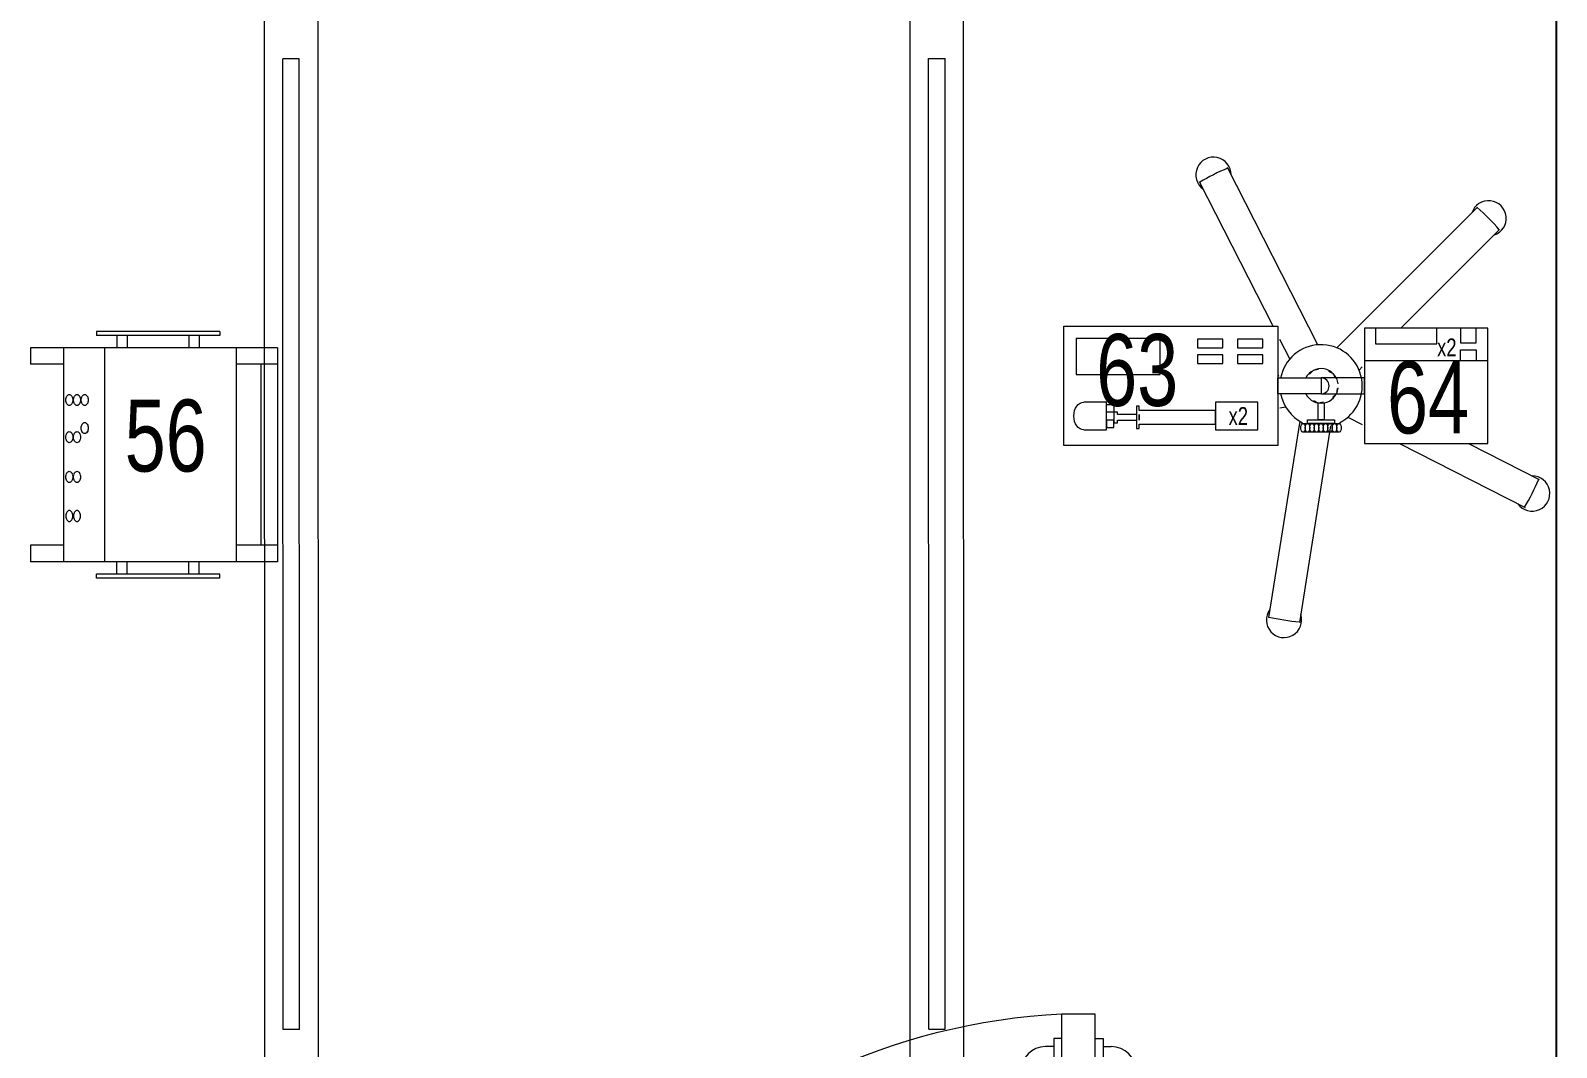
# Model space of a CAD drawing. Header units: metres. Extents: x -18745 to 220762, y -1579758 to -1356048.
# Drawn here: x 142509 to 144364, y -1460085 to -1458848 of the extents above; entities that cross this region are included whole.
import ezdxf

# ---------------------------------------------------------------- set-up
doc = ezdxf.new("R2010")
doc.units = ezdxf.units.M
doc.layers.get('0').update_dxf_attribs({"lineweight": 0})
doc.layers.add('A-100 - Copy$0$axes', color=8, linetype='Continuous')
for name, color, linetype, lineweight in [('A-100 - Copy$0$Medical Equipment and Furniture', 8, 'Continuous', 0), ('A-100 - Copy$0$Medical Equipment and Furniture1', 8, 'Continuous', 5), ('A-100 - Copy$0$Medical Equipment and Furniture2', 8, 'Continuous', 13), ('A-100 - Copy$0$Wooden Joinery', 8, 'Continuous', 0)]:
    doc.layers.add(name, color=color, linetype=linetype, lineweight=lineweight)
doc.styles.add('A-100 - Copy$0$X3G_ENTITY_257CFD', font='swisscl.ttf', dxfattribs={"height": 200})

# ---------------------------------------------------------------- blocks, each defined once
blk = doc.blocks.new('A-100 - Copy$0$HF16786E-P')
at = {"layer": 'A-100 - Copy$0$Medical Equipment and Furniture1'}
for p, q in [((0, 0.425), (-2.14, 0.425)), ((-0.48, 0.4025), (-1.66, 0.4025)), ((-1.66, 0.3825), (-1.66, 0.4025)), ((-0.48, 0.3825), (-0.48, 0.4025)), ((-0.48, 0.3825), (-1.66, 0.3825)), ((-0.28, 0.36), (-1.86, 0.36)), ((-1.86, -0.36), (-0.28, -0.36)), ((-0.48, -0.3825), (-1.66, -0.3825)), ((-1.66, -0.3825), (-1.66, -0.4025)), ((-0.48, -0.3825), (-0.48, -0.4025)), ((-0.48, -0.4025), (-1.66, -0.4025)), ((-2.14, -0.425), (0, -0.425))]:
    blk.add_line(p, q, dxfattribs=at)
for points in [[(-0.48, 0.3825), (-0.48, 0.3825), (-0.48, 0.3825), (-0.48, 0.3825), (-0.48, 0.3825), (-0.48, 0.3825), (-0.48, 0.3825), (-0.48, 0.3825), (-0.48, 0.3825), (-0.48, 0.3825), (-0.48, 0.3825), (-0.48, 0.3825), (-0.48, 0.3825), (-0.48, 0.3825), (-0.48, 0.3825), (-0.48, 0.3825), (-0.48, 0.3825), (-0.48, 0.3825), (-0.48, 0.3825), (-0.48, 0.3825), (-0.48, 0.3825), (-0.48, 0.3825), (-0.48, 0.3825), (-0.48, 0.3825), (-0.48, 0.3825), (-0.48, 0.3825), (-0.48, 0.3825), (-0.48, 0.3825), (-0.48, 0.3825), (-0.48, 0.3825), (-0.48, 0.3825), (-0.48, 0.3825), (-0.48, 0.3825), (-0.48, 0.3825), (-0.48, 0.3825), (-0.48, 0.3825), (-0.48, 0.3825), (-0.48, 0.3825), (-0.48, 0.3825), (-0.48, 0.3825), (-0.48, 0.3825), (-0.48, 0.3825), (-0.48, 0.3825), (-0.48, 0.3825), (-0.48, 0.3825), (-0.48, 0.3825), (-0.48, 0.3825), (-0.48, 0.3825), (-0.48, 0.3825), (-0.48, 0.3825), (-0.48, 0.3825), (-0.48, 0.3825), (-0.48, 0.3825), (-0.48, 0.3825), (-0.48, 0.3825), (-0.48, 0.3825), (-0.48, 0.3825), (-0.48, 0.3825), (-0.48, 0.3825), (-0.48, 0.3825), (-0.48, 0.3825), (-0.48, 0.3825), (-0.48, 0.3825), (-0.48, 0.3825), (-0.48, 0.3825), (-0.48, 0.3825), (-0.48, 0.3825), (-0.48, 0.3825), (-0.48, 0.3825), (-0.48, 0.3825), (-0.48, 0.3825), (-0.48, 0.3825), (-0.48, 0.3825), (-0.48, 0.3825), (-0.48, 0.3825), (-0.48, 0.3825), (-0.48, 0.3825), (-0.48, 0.3825), (-0.48, 0.3825), (-0.48, 0.3825), (-0.48, 0.3825), (-0.48, 0.3825), (-0.48, 0.3825), (-0.48, 0.3825), (-0.48, 0.3825), (-0.48, 0.3825), (-0.48, 0.3825), (-0.48, 0.3825), (-0.48, 0.3825), (-0.48, 0.3825), (-0.48, 0.3825), (-0.48, 0.3825), (-0.48, 0.3825), (-0.48, 0.3825), (-0.48, 0.3825), (-0.48, 0.3825), (-0.48, 0.3825), (-0.48, 0.3825), (-0.48, 0.3825), (-0.48, 0.3825), (-0.48, 0.3825), (-0.48, 0.3825), (-0.48, 0.3825), (-0.48, 0.3825), (-0.48, 0.3825), (-0.48, 0.3825), (-0.48, 0.3825), (-0.48, 0.3825), (-0.48, 0.3825), (-0.48, 0.3825), (-0.48, 0.3825), (-0.48, 0.3825), (-0.48, 0.3825), (-0.48, 0.3825), (-0.48, 0.3825), (-0.48, 0.3825), (-0.48, 0.3825), (-0.48, 0.3825), (-0.48, 0.3825), (-0.48, 0.3825), (-0.48, 0.3825), (-0.48, 0.3825), (-0.48, 0.3825), (-0.48, 0.3825), (-0.48, 0.3825), (-0.48, 0.3825), (-0.48, 0.3825), (-0.48, 0.3825), (-0.48, 0.3825), (-0.48, 0.3825), (-0.48, 0.3825), (-0.48, 0.3825), (-0.48, 0.3825), (-0.48, 0.3825), (-0.48, 0.3825), (-0.48, 0.3825), (-0.48, 0.3825), (-0.48, 0.3825), (-0.48, 0.3825), (-0.48, 0.3825), (-0.48, 0.3825), (-0.48, 0.3825), (-0.48, 0.3825), (-0.48, 0.3825), (-0.48, 0.3825), (-0.48, 0.3825), (-0.48, 0.3825), (-0.48, 0.3825), (-0.48, 0.3825), (-0.48, 0.3825), (-0.48, 0.3825), (-0.48, 0.3825), (-0.48, 0.3825), (-0.48, 0.3825), (-0.48, 0.3825), (-0.48, 0.3825), (-0.48, 0.3825), (-0.48, 0.3825), (-0.48, 0.3825), (-0.48, 0.3825), (-0.48, 0.3825), (-0.48, 0.3825), (-0.48, 0.3825), (-0.48, 0.3825), (-0.48, 0.3825), (-0.48, 0.3825), (-0.48, 0.3825), (-0.48, 0.3825), (-0.48, 0.3825), (-0.48, 0.3825), (-0.48, 0.3825), (-0.48, 0.3825), (-0.48, 0.3825), (-0.48, 0.3825), (-0.48, 0.3825), (-0.48, 0.3825), (-0.48, 0.3825), (-0.48, 0.3825), (-0.48, 0.3825), (-0.48, 0.3825), (-0.48, 0.3825), (-0.48, 0.3825), (-0.48, 0.3825), (-0.48, 0.3825), (-0.48, 0.3825), (-0.48, 0.3825), (-0.48, 0.3825), (-0.48, 0.3825), (-0.48, 0.3825), (-0.48, 0.3825), (-0.48, 0.3825), (-0.48, 0.3825), (-0.48, 0.3825), (-0.48, 0.3825), (-0.48, 0.3825), (-0.48, 0.3825), (-0.48, 0.3825), (-0.48, 0.3825), (-0.48, 0.3825), (-0.48, 0.3825), (-0.48, 0.3825), (-0.48, 0.3825), (-0.48, 0.3825), (-0.48, 0.3825), (-0.48, 0.3825), (-0.48, 0.3825), (-0.48, 0.3825), (-0.48, 0.3825), (-0.48, 0.3825), (-0.48, 0.3825), (-0.48, 0.3825), (-0.48, 0.3825), (-0.48, 0.3825), (-0.48, 0.3825), (-0.48, 0.3825), (-0.48, 0.3825), (-0.48, 0.3825), (-0.48, 0.3825), (-0.48, 0.3825)], [(-0.48, 0.3825), (-0.48, 0.3825), (-0.48, 0.3825), (-0.48, 0.3825), (-0.48, 0.3825), (-0.48, 0.3825), (-0.48, 0.3825), (-0.48, 0.3825), (-0.48, 0.3825), (-0.48, 0.3825), (-0.48, 0.3825), (-0.48, 0.3825), (-0.48, 0.3825), (-0.48, 0.3825), (-0.48, 0.3825), (-0.48, 0.3825), (-0.48, 0.3825), (-0.48, 0.3825), (-0.48, 0.3825), (-0.48, 0.3825), (-0.48, 0.3825), (-0.48, 0.3825), (-0.48, 0.3825), (-0.48, 0.3825), (-0.48, 0.3825), (-0.48, 0.3825), (-0.48, 0.3825), (-0.48, 0.3825), (-0.48, 0.3825), (-0.48, 0.3825), (-0.48, 0.3825), (-0.48, 0.3825), (-0.48, 0.3825), (-0.48, 0.3825), (-0.48, 0.3825), (-0.48, 0.3825), (-0.48, 0.3825), (-0.48, 0.3825), (-0.48, 0.3825), (-0.48, 0.3825), (-0.48, 0.3825), (-0.48, 0.3825), (-0.48, 0.3825), (-0.48, 0.3825), (-0.48, 0.3825), (-0.48, 0.3825), (-0.48, 0.3825), (-0.48, 0.3825), (-0.48, 0.3825), (-0.48, 0.3825), (-0.48, 0.3825), (-0.48, 0.3825), (-0.48, 0.3825), (-0.48, 0.3825), (-0.48, 0.3825), (-0.48, 0.3825), (-0.48, 0.3825), (-0.48, 0.3825), (-0.48, 0.3825), (-0.48, 0.3825), (-0.48, 0.3825), (-0.48, 0.3825), (-0.48, 0.3825), (-0.48, 0.3825), (-0.48, 0.3825), (-0.48, 0.3825), (-0.48, 0.3825), (-0.48, 0.3825), (-0.48, 0.3825), (-0.48, 0.3825), (-0.48, 0.3825), (-0.48, 0.3825), (-0.48, 0.3825), (-0.48, 0.3825), (-0.48, 0.3825), (-0.48, 0.3825), (-0.48, 0.3825), (-0.48, 0.3825), (-0.48, 0.3825), (-0.48, 0.3825), (-0.48, 0.3825), (-0.48, 0.3825), (-0.48, 0.3825), (-0.48, 0.3825), (-0.48, 0.3825), (-0.48, 0.3825), (-0.48, 0.3825), (-0.48, 0.3825), (-0.48, 0.3825), (-0.48, 0.3825), (-0.48, 0.3825), (-0.48, 0.3825), (-0.48, 0.3825), (-0.48, 0.3825), (-0.48, 0.3825), (-0.48, 0.3825), (-0.48, 0.3825), (-0.48, 0.3825), (-0.48, 0.3825), (-0.48, 0.3825), (-0.48, 0.3825), (-0.48, 0.3825), (-0.48, 0.3825), (-0.48, 0.3825), (-0.48, 0.3825), (-0.48, 0.3825), (-0.48, 0.3825), (-0.48, 0.3825), (-0.48, 0.3825), (-0.48, 0.3825), (-0.48, 0.3825), (-0.48, 0.3825), (-0.48, 0.3825), (-0.48, 0.3825), (-0.48, 0.3825), (-0.48, 0.3825), (-0.48, 0.3825), (-0.48, 0.3825), (-0.48, 0.3825), (-0.48, 0.3825), (-0.48, 0.3825), (-0.48, 0.3825), (-0.48, 0.3825), (-0.48, 0.3825), (-0.48, 0.3825), (-0.48, 0.3825), (-0.48, 0.3825), (-0.48, 0.3825), (-0.48, 0.3825), (-0.48, 0.3825), (-0.48, 0.3825), (-0.48, 0.3825), (-0.48, 0.3825), (-0.48, 0.3825), (-0.48, 0.3825), (-0.48, 0.3825), (-0.48, 0.3825), (-0.48, 0.3825), (-0.48, 0.3825), (-0.48, 0.3825), (-0.48, 0.3825), (-0.48, 0.3825), (-0.48, 0.3825), (-0.48, 0.3825), (-0.48, 0.3825), (-0.48, 0.3825), (-0.48, 0.3825), (-0.48, 0.3825), (-0.48, 0.3825), (-0.48, 0.3825), (-0.48, 0.3825), (-0.48, 0.3825), (-0.48, 0.3825), (-0.48, 0.3825), (-0.48, 0.3825), (-0.48, 0.3825), (-0.48, 0.3825), (-0.48, 0.3825), (-0.48, 0.3825), (-0.48, 0.3825), (-0.48, 0.3825), (-0.48, 0.3825), (-0.48, 0.3825), (-0.48, 0.3825), (-0.48, 0.3825), (-0.48, 0.3825), (-0.48, 0.3825), (-0.48, 0.3825), (-0.48, 0.3825), (-0.48, 0.3825), (-0.48, 0.3825), (-0.48, 0.3825), (-0.48, 0.3825), (-0.48, 0.3825), (-0.48, 0.3825), (-0.48, 0.3825), (-0.48, 0.3825), (-0.48, 0.3825), (-0.48, 0.3825), (-0.48, 0.3825), (-0.48, 0.3825), (-0.48, 0.3825), (-0.48, 0.3825), (-0.48, 0.3825), (-0.48, 0.3825), (-0.48, 0.3825), (-0.48, 0.3825), (-0.48, 0.3825), (-0.48, 0.3825), (-0.48, 0.3825), (-0.48, 0.3825), (-0.48, 0.3825), (-0.48, 0.3825), (-0.48, 0.3825), (-0.48, 0.3825), (-0.48, 0.3825), (-0.48, 0.3825), (-0.48, 0.3825), (-0.48, 0.3825), (-0.48, 0.3825), (-0.48, 0.3825), (-0.48, 0.3825), (-0.48, 0.3825), (-0.48, 0.3825), (-0.48, 0.3825), (-0.48, 0.3825), (-0.48, 0.3825), (-0.48, 0.3825), (-0.48, 0.3825), (-0.48, 0.3825), (-0.48, 0.3825), (-0.48, 0.3825), (-0.48, 0.3825), (-0.48, 0.3825)], [(-0.48, 0.3825), (-0.48, 0.3825), (-0.48, 0.3825), (-0.48, 0.3825), (-0.48, 0.3825), (-0.48, 0.3825), (-0.48, 0.3825), (-0.48, 0.3825), (-0.48, 0.3825), (-0.48, 0.3825), (-0.48, 0.3825), (-0.48, 0.3825), (-0.48, 0.3825), (-0.48, 0.3825), (-0.48, 0.3825), (-0.48, 0.3825), (-0.48, 0.3825), (-0.48, 0.3825), (-0.48, 0.3825), (-0.48, 0.3825), (-0.48, 0.3825), (-0.48, 0.3825), (-0.48, 0.3825), (-0.48, 0.3825), (-0.48, 0.3825), (-0.48, 0.3825), (-0.48, 0.3825), (-0.48, 0.3825), (-0.48, 0.3825), (-0.48, 0.3825), (-0.48, 0.3825), (-0.48, 0.3825), (-0.48, 0.3825), (-0.48, 0.3825), (-0.48, 0.3825), (-0.48, 0.3825), (-0.48, 0.3825), (-0.48, 0.3825), (-0.48, 0.3825), (-0.48, 0.3825), (-0.48, 0.3825), (-0.48, 0.3825), (-0.48, 0.3825), (-0.48, 0.3825), (-0.48, 0.3825), (-0.48, 0.3825), (-0.48, 0.3825), (-0.48, 0.3825), (-0.48, 0.3825), (-0.48, 0.3825), (-0.48, 0.3825), (-0.48, 0.3825), (-0.48, 0.3825), (-0.48, 0.3825), (-0.48, 0.3825), (-0.48, 0.3825), (-0.48, 0.3825), (-0.48, 0.3825), (-0.48, 0.3825), (-0.48, 0.3825), (-0.48, 0.3825), (-0.48, 0.3825), (-0.48, 0.3825), (-0.48, 0.3825), (-0.48, 0.3825), (-0.48, 0.3825), (-0.48, 0.3825), (-0.48, 0.3825), (-0.48, 0.3825), (-0.48, 0.3825), (-0.48, 0.3825), (-0.48, 0.3825), (-0.48, 0.3825), (-0.48, 0.3825), (-0.48, 0.3825), (-0.48, 0.3825), (-0.48, 0.3825), (-0.48, 0.3825), (-0.48, 0.3825), (-0.48, 0.3825), (-0.48, 0.3825), (-0.48, 0.3825), (-0.48, 0.3825), (-0.48, 0.3825), (-0.48, 0.3825), (-0.48, 0.3825), (-0.48, 0.3825), (-0.48, 0.3825), (-0.48, 0.3825), (-0.48, 0.3825), (-0.48, 0.3825), (-0.48, 0.3825), (-0.48, 0.3825), (-0.48, 0.3825), (-0.48, 0.3825), (-0.48, 0.3825), (-0.48, 0.3825), (-0.48, 0.3825), (-0.48, 0.3825), (-0.48, 0.3825), (-0.48, 0.3825), (-0.48, 0.3825), (-0.48, 0.3825), (-0.48, 0.3825), (-0.48, 0.3825), (-0.48, 0.3825), (-0.48, 0.3825), (-0.48, 0.3825), (-0.48, 0.3825), (-0.48, 0.3825), (-0.48, 0.3825), (-0.48, 0.3825), (-0.48, 0.3825), (-0.48, 0.3825), (-0.48, 0.3825), (-0.48, 0.3825), (-0.48, 0.3825), (-0.48, 0.3825), (-0.48, 0.3825), (-0.48, 0.3825), (-0.48, 0.3825), (-0.48, 0.3825), (-0.48, 0.3825), (-0.48, 0.3825), (-0.48, 0.3825), (-0.48, 0.3825), (-0.48, 0.3825), (-0.48, 0.3825), (-0.48, 0.3825), (-0.48, 0.3825), (-0.48, 0.3825), (-0.48, 0.3825), (-0.48, 0.3825), (-0.48, 0.3825), (-0.48, 0.3825), (-0.48, 0.3825), (-0.48, 0.3825), (-0.48, 0.3825), (-0.48, 0.3825), (-0.48, 0.3825), (-0.48, 0.3825), (-0.48, 0.3825), (-0.48, 0.3825), (-0.48, 0.3825), (-0.48, 0.3825), (-0.48, 0.3825), (-0.48, 0.3825), (-0.48, 0.3825), (-0.48, 0.3825), (-0.48, 0.3825), (-0.48, 0.3825), (-0.48, 0.3825), (-0.48, 0.3825), (-0.48, 0.3825), (-0.48, 0.3825), (-0.48, 0.3825), (-0.48, 0.3825), (-0.48, 0.3825), (-0.48, 0.3825), (-0.48, 0.3825), (-0.48, 0.3825), (-0.48, 0.3825), (-0.48, 0.3825), (-0.48, 0.3825), (-0.48, 0.3825), (-0.48, 0.3825), (-0.48, 0.3825), (-0.48, 0.3825), (-0.48, 0.3825), (-0.48, 0.3825), (-0.48, 0.3825), (-0.48, 0.3825), (-0.48, 0.3825), (-0.48, 0.3825), (-0.48, 0.3825), (-0.48, 0.3825), (-0.48, 0.3825), (-0.48, 0.3825), (-0.48, 0.3825), (-0.48, 0.3825), (-0.48, 0.3825), (-0.48, 0.3825), (-0.48, 0.3825), (-0.48, 0.3825), (-0.48, 0.3825), (-0.48, 0.3825), (-0.48, 0.3825), (-0.48, 0.3825), (-0.48, 0.3825), (-0.48, 0.3825), (-0.48, 0.3825), (-0.48, 0.3825), (-0.48, 0.3825), (-0.48, 0.3825), (-0.48, 0.3825), (-0.48, 0.3825), (-0.48, 0.3825), (-0.48, 0.3825), (-0.48, 0.3825), (-0.48, 0.3825), (-0.48, 0.3825), (-0.48, 0.3825), (-0.48, 0.3825), (-0.48, 0.3825), (-0.48, 0.3825), (-0.48, 0.3825), (-0.48, 0.3825), (-0.48, 0.3825), (-0.48, 0.3825), (-0.48, 0.3825), (-0.48, 0.3825), (-0.48, 0.3825), (-0.48, 0.3825), (-0.48, 0.3825), (-0.48, 0.3825), (-0.48, 0.3825), (-0.48, 0.3825), (-0.48, 0.3825), (-0.48, 0.3825), (-0.48, 0.3825), (-0.48, 0.3825), (-0.48, 0.3825), (-0.48, 0.3825), (-0.48, 0.3825), (-0.48, 0.3825), (-0.48, 0.3825), (-0.48, 0.3825), (-0.48, 0.3825), (-0.48, 0.3825), (-0.48, 0.3825), (-0.48, 0.3825), (-0.48, 0.3825), (-0.48, 0.3825), (-0.48, 0.3825), (-0.48, 0.3825), (-0.48, 0.3825), (-0.48, 0.3825), (-0.48, 0.3825), (-0.48, 0.3825), (-0.48, 0.3825), (-0.48, 0.3825), (-0.48, 0.3825), (-0.48, 0.3825), (-0.48, 0.3825), (-0.48, 0.3825), (-0.48, 0.3825), (-0.48, 0.3825), (-0.48, 0.3825), (-0.48, 0.3825), (-0.48, 0.3825), (-0.48, 0.3825), (-0.48, 0.3825), (-0.48, 0.3825), (-0.48, 0.3825), (-0.48, 0.3825), (-0.48, 0.3825), (-0.48, 0.3825), (-0.48, 0.3825), (-0.48, 0.3825), (-0.48, 0.3825), (-0.48, 0.3825), (-0.48, 0.3825), (-0.48, 0.3825), (-0.48, 0.3825), (-0.48, 0.3825), (-0.48, 0.3825), (-0.48, 0.3825), (-0.48, 0.3825), (-0.48, 0.3825), (-0.48, 0.3825), (-0.48, 0.3825), (-0.48, 0.3825), (-0.48, 0.3825), (-0.48, 0.3825), (-0.48, 0.3825), (-0.48, 0.3825), (-0.48, 0.3825)]]:
    blk.add_lwpolyline(points, close=True, dxfattribs=at)
for points in [[(-0.48, 0.3825), (-0.48, 0.3825), (-0.48, 0.3825), (-0.48, 0.3825), (-0.48, 0.3825), (-0.48, 0.3825), (-0.48, 0.3825), (-0.48, 0.3825)], [(-0.48, 0.3825), (-0.48, 0.3825), (-0.48, 0.3825), (-0.48, 0.3825), (-0.48, 0.3825), (-0.48, 0.3825), (-0.48, 0.3825), (-0.48, 0.3825), (-0.48, 0.3825), (-0.48, 0.3825), (-0.48, 0.3825), (-0.48, 0.3825), (-0.48, 0.3825), (-0.48, 0.3825), (-0.48, 0.3825), (-0.48, 0.3825), (-0.48, 0.3825), (-0.48, 0.3825), (-0.48, 0.3825), (-0.48, 0.3825), (-0.48, 0.3825), (-0.48, 0.3825), (-0.48, 0.3825), (-0.48, 0.3825), (-0.48, 0.3825), (-0.48, 0.3825), (-0.48, 0.3825), (-0.48, 0.3825), (-0.48, 0.3825), (-0.48, 0.3825), (-0.48, 0.3825), (-0.48, 0.3825), (-0.48, 0.3825), (-0.48, 0.3825), (-0.48, 0.3825), (-0.48, 0.3825), (-0.48, 0.3825), (-0.48, 0.3825), (-0.48, 0.3825), (-0.48, 0.3825), (-0.48, 0.3825), (-0.48, 0.3825), (-0.48, 0.3825), (-0.48, 0.3825), (-0.48, 0.3825), (-0.48, 0.3825), (-0.48, 0.3825), (-0.48, 0.3825), (-0.48, 0.3825), (-0.48, 0.3825), (-0.48, 0.3825), (-0.48, 0.3825), (-0.48, 0.3825), (-0.48, 0.3825), (-0.48, 0.3825), (-0.48, 0.3825), (-0.48, 0.3825), (-0.48, 0.3825), (-0.48, 0.3825), (-0.48, 0.3825), (-0.48, 0.3825), (-0.48, 0.3825), (-0.48, 0.3825), (-0.48, 0.3825), (-0.48, 0.3825), (-0.48, 0.3825), (-0.48, 0.3825), (-0.48, 0.3825), (-0.48, 0.3825), (-0.48, 0.3825), (-0.48, 0.3825), (-0.48, 0.3825), (-0.48, 0.3825), (-0.48, 0.3825), (-0.48, 0.3825), (-0.48, 0.3825), (-0.48, 0.3825), (-0.48, 0.3825), (-0.48, 0.3825), (-0.48, 0.3825), (-0.48, 0.3825), (-0.48, 0.3825), (-0.48, 0.3825), (-0.48, 0.3825), (-0.48, 0.3825), (-0.48, 0.3825), (-0.48, 0.3825), (-0.48, 0.3825), (-0.48, 0.3825), (-0.48, 0.3825), (-0.48, 0.3825), (-0.48, 0.3825), (-0.48, 0.3825), (-0.48, 0.3825), (-0.48, 0.3825), (-0.48, 0.3825), (-0.48, 0.3825), (-0.48, 0.3825), (-0.48, 0.3825), (-0.48, 0.3825), (-0.48, 0.3825), (-0.48, 0.3825), (-0.48, 0.3825), (-0.48, 0.3825), (-0.48, 0.3825), (-0.48, 0.3825), (-0.48, 0.3825), (-0.48, 0.3825), (-0.48, 0.3825), (-0.48, 0.3825), (-0.48, 0.3825)], [(-0.48, 0.3825), (-0.48, 0.3825), (-0.48, 0.3825), (-0.48, 0.3825), (-0.48, 0.3825), (-0.48, 0.3825), (-0.48, 0.3825), (-0.48, 0.3825), (-0.48, 0.3825), (-0.48, 0.3825), (-0.48, 0.3825), (-0.48, 0.3825), (-0.48, 0.3825), (-0.48, 0.3825), (-0.48, 0.3825), (-0.48, 0.3825), (-0.48, 0.3825)], [(-0.48, 0.3825), (-0.48, 0.3825), (-0.48, 0.3825), (-0.48, 0.3825), (-0.48, 0.3825), (-0.48, 0.3825), (-0.48, 0.3825)], [(-0.48, 0.3825), (-0.48, 0.3825), (-0.48, 0.3825), (-0.48, 0.3825), (-0.48, 0.3825), (-0.48, 0.3825), (-0.48, 0.3825), (-0.48, 0.3825), (-0.48, 0.3825), (-0.48, 0.3825), (-0.48, 0.3825), (-0.48, 0.3825)], [(-0.48, 0.3825), (-0.48, 0.3825), (-0.48, 0.3825), (-0.48, 0.3825), (-0.48, 0.3825), (-0.48, 0.3825), (-0.48, 0.3825), (-0.48, 0.3825), (-0.48, 0.3825), (-0.48, 0.3825), (-0.48, 0.3825), (-0.48, 0.3825), (-0.48, 0.3825), (-0.48, 0.3825), (-0.48, 0.3825), (-0.48, 0.3825), (-0.48, 0.3825), (-0.48, 0.3825), (-0.48, 0.3825), (-0.48, 0.3825), (-0.48, 0.3825), (-0.48, 0.3825), (-0.48, 0.3825), (-0.48, 0.3825), (-0.48, 0.3825), (-0.48, 0.3825), (-0.48, 0.3825), (-0.48, 0.3825), (-0.48, 0.3825), (-0.48, 0.3825), (-0.48, 0.3825), (-0.48, 0.3825), (-0.48, 0.3825), (-0.48, 0.3825), (-0.48, 0.3825), (-0.48, 0.3825), (-0.48, 0.3825), (-0.48, 0.3825), (-0.48, 0.3825), (-0.48, 0.3825), (-0.48, 0.3825), (-0.48, 0.3825), (-0.48, 0.3825), (-0.48, 0.3825), (-0.48, 0.3825), (-0.48, 0.3825), (-0.48, 0.3825), (-0.48, 0.3825), (-0.48, 0.3825), (-0.48, 0.3825), (-0.48, 0.3825), (-0.48, 0.3825), (-0.48, 0.3825), (-0.48, 0.3825), (-0.48, 0.3825), (-0.48, 0.3825), (-0.48, 0.3825), (-0.48, 0.3825), (-0.48, 0.3825), (-0.48, 0.3825), (-0.48, 0.3825), (-0.48, 0.3825), (-0.48, 0.3825), (-0.48, 0.3825), (-0.48, 0.3825), (-0.48, 0.3825), (-0.48, 0.3825), (-0.48, 0.3825), (-0.48, 0.3825), (-0.48, 0.3825), (-0.48, 0.3825), (-0.48, 0.3825), (-0.48, 0.3825), (-0.48, 0.3825), (-0.48, 0.3825), (-0.48, 0.3825), (-0.48, 0.3825), (-0.48, 0.3825), (-0.48, 0.3825), (-0.48, 0.3825), (-0.48, 0.3825), (-0.48, 0.3825), (-0.48, 0.3825), (-0.48, 0.3825), (-0.48, 0.3825), (-0.48, 0.3825), (-0.48, 0.3825), (-0.48, 0.3825), (-0.48, 0.3825)], [(-0.48, 0.3825), (-0.48, 0.3825), (-0.48, 0.3825), (-0.48, 0.3825), (-0.48, 0.3825), (-0.48, 0.3825), (-0.48, 0.3825), (-0.48, 0.3825), (-0.48, 0.3825), (-0.48, 0.3825), (-0.48, 0.3825), (-0.48, 0.3825), (-0.48, 0.3825), (-0.48, 0.3825), (-0.48, 0.3825), (-0.48, 0.3825), (-0.48, 0.3825), (-0.48, 0.3825), (-0.48, 0.3825), (-0.48, 0.3825), (-0.48, 0.3825), (-0.48, 0.3825), (-0.48, 0.3825), (-0.48, 0.3825), (-0.48, 0.3825), (-0.48, 0.3825), (-0.48, 0.3825), (-0.48, 0.3825), (-0.48, 0.3825), (-0.48, 0.3825), (-0.48, 0.3825), (-0.48, 0.3825), (-0.48, 0.3825), (-0.48, 0.3825), (-0.48, 0.3825), (-0.48, 0.3825), (-0.48, 0.3825), (-0.48, 0.3825), (-0.48, 0.3825), (-0.48, 0.3825), (-0.48, 0.3825), (-0.48, 0.3825), (-0.48, 0.3825), (-0.48, 0.3825), (-0.48, 0.3825), (-0.48, 0.3825), (-0.48, 0.3825), (-0.48, 0.3825), (-0.48, 0.3825), (-0.48, 0.3825), (-0.48, 0.3825), (-0.48, 0.3825), (-0.48, 0.3825), (-0.48, 0.3825)], [(-0.48, 0.3825), (-0.48, 0.3825), (-0.48, 0.3825), (-0.48, 0.3825), (-0.48, 0.3825), (-0.48, 0.3825), (-0.48, 0.3825), (-0.48, 0.3825), (-0.48, 0.3825), (-0.48, 0.3825)], [(-0.48, 0.3825), (-0.48, 0.3825), (-0.48, 0.3825), (-0.48, 0.3825), (-0.48, 0.3825), (-0.48, 0.3825), (-0.48, 0.3825), (-0.48, 0.3825), (-0.48, 0.3825), (-0.48, 0.3825)], [(-0.48, 0.3825), (-0.48, 0.3825), (-0.48, 0.3825), (-0.48, 0.3825), (-0.48, 0.3825), (-0.48, 0.3825), (-0.48, 0.3825), (-0.48, 0.3825), (-0.48, 0.3825), (-0.48, 0.3825), (-0.48, 0.3825), (-0.48, 0.3825), (-0.48, 0.3825), (-0.48, 0.3825), (-0.48, 0.3825)], [(-0.48, 0.3825), (-0.48, 0.3825), (-0.48, 0.3825), (-0.48, 0.3825), (-0.48, 0.3825), (-0.48, 0.3825), (-0.48, 0.3825), (-0.48, 0.3825), (-0.48, 0.3825), (-0.48, 0.3825)], [(-0.48, 0.3825), (-0.48, 0.3825), (-0.48, 0.3825), (-0.48, 0.3825), (-0.48, 0.3825), (-0.48, 0.3825), (-0.48, 0.3825)], [(-0.48, 0.3825), (-0.48, 0.3825), (-0.48, 0.3825), (-0.48, 0.3825), (-0.48, 0.3825), (-0.48, 0.3825), (-0.48, 0.3825), (-0.48, 0.3825), (-0.48, 0.3825), (-0.48, 0.3825)], [(-0.48, 0.3825), (-0.48, 0.3825), (-0.48, 0.3825), (-0.48, 0.3825), (-0.48, 0.3825), (-0.48, 0.3825), (-0.48, 0.3825), (-0.48, 0.3825), (-0.48, 0.3825), (-0.48, 0.3825), (-0.48, 0.3825), (-0.48, 0.3825), (-0.48, 0.3825), (-0.48, 0.3825), (-0.48, 0.3825), (-0.48, 0.3825), (-0.48, 0.3825), (-0.48, 0.3825)], [(-0.48, 0.3825), (-0.48, 0.3825), (-0.48, 0.3825), (-0.48, 0.3825), (-0.48, 0.3825), (-0.48, 0.3825), (-0.48, 0.3825), (-0.48, 0.3825), (-0.48, 0.3825)]]:
    blk.add_lwpolyline(points, dxfattribs=at)
blk = doc.blocks.new('A-100 - Copy$0$ME17423-P')
at = {"layer": 'A-100 - Copy$0$Medical Equipment and Furniture1'}
for p, q in [((0.26, 0), (0, 0)), ((0, 0), (0, -0.3)), ((0.02, 0), (0.02, -0.05)), ((0.24, 0), (0.24, -0.05)), ((0.26, 0), (0.26, -0.3)), ((0.24, -0.02), (0.02, -0.02)), ((0.26, -0.05), (0, -0.05)), ((-0.02, -0.07), (-0.02, -0.22)), ((-0.02, -0.07), (-0.015, -0.07)), ((-0.015, -0.07), (-0.015, -0.22)), ((0.275, -0.07), (0.275, -0.22)), ((0.28, -0.07), (0.275, -0.07)), ((0.28, -0.07), (0.28, -0.22)), ((-0.015, -0.095), (0, -0.095)), ((-0.015, -0.1075), (0, -0.1075)), ((0.275, -0.095), (0.26, -0.095)), ((0.275, -0.1075), (0.26, -0.1075)), ((-0.015, -0.1825), (0, -0.1825)), ((0.275, -0.1825), (0.26, -0.1825)), ((-0.015, -0.195), (0, -0.195)), ((0.275, -0.195), (0.26, -0.195)), ((-0.02, -0.22), (-0.015, -0.22)), ((0.26, -0.21), (0, -0.21)), ((0.28, -0.22), (0.275, -0.22)), ((0.26, -0.26), (0, -0.26)), ((0.02, -0.26), (0.02, -0.3)), ((0.24, -0.26), (0.24, -0.3)), ((0.02, -0.3), (0, -0.3)), ((0.26, -0.3), (0.24, -0.3))]:
    blk.add_line(p, q, dxfattribs=at)
for points in [[(0.0623, -0.2435, -0.14448), (0.0618, -0.2451, -0.107176), (0.0603, -0.2466, -0.077753), (0.0582, -0.2475, -0.064938), (0.0555, -0.2479, -0.064938), (0.0528, -0.2475, -0.077753), (0.0508, -0.2466, -0.107176), (0.0492, -0.2451, -0.14448), (0.0488, -0.2435, -0.14448), (0.0492, -0.242, -0.107176), (0.0508, -0.2405, -0.077753), (0.0528, -0.2396, -0.064938), (0.0555, -0.2392, -0.064938), (0.0582, -0.2396, -0.077753), (0.0603, -0.2405, -0.107176), (0.0618, -0.242, -0.14448)], [(0.0623, -0.2529, -0.14448), (0.0618, -0.2544, -0.107176), (0.0603, -0.2559, -0.077753), (0.0582, -0.2568, -0.064938), (0.0555, -0.2572, -0.064938), (0.0528, -0.2568, -0.077753), (0.0508, -0.2559, -0.107176), (0.0492, -0.2544, -0.14448), (0.0488, -0.2529, -0.14448), (0.0492, -0.2513, -0.107176), (0.0508, -0.2498, -0.077753), (0.0528, -0.2489, -0.064938), (0.0555, -0.2485, -0.064938), (0.0582, -0.2489, -0.077753), (0.0603, -0.2498, -0.107176), (0.0618, -0.2513, -0.14448)]]:
    blk.add_lwpolyline(points, format="xyb", close=True, dxfattribs=at)
for centre, radius, start, end in [((0.101, -0.2447), 0.00507, 122.6457, 147.1153), ((0.1022, -0.2467), 0.00735, 104.8618, 122.6457), ((0.103, -0.2497), 0.0105, 90, 104.8618), ((0.103, -0.2497), 0.0105, 75.1382, 90), ((0.1039, -0.2467), 0.00735, 57.3543, 75.1382), ((0.1051, -0.2447), 0.00507, 32.8847, 57.3543), ((0.1494, -0.2447), 0.00507, 122.6457, 147.1153), ((0.1506, -0.2467), 0.00735, 104.8618, 122.6457), ((0.1514, -0.2497), 0.0105, 90, 104.8618), ((0.1514, -0.2497), 0.0105, 75.1382, 90), ((0.1522, -0.2467), 0.00735, 57.3543, 75.1382), ((0.1585, -0.2342), 0.00284, 147.1153, 180), ((0.1585, -0.2342), 0.00284, 180, 212.8847), ((0.1604, -0.2354), 0.00507, 122.6457, 147.1153), ((0.1604, -0.233), 0.00507, 212.8847, 237.3543), ((0.1534, -0.2447), 0.00507, 32.8847, 57.3543), ((0.1616, -0.2373), 0.00735, 104.8618, 122.6457), ((0.1616, -0.2311), 0.00735, 237.3543, 255.1382), ((0.1624, -0.2404), 0.0105, 90, 104.8618), ((0.1624, -0.228), 0.0105, 255.1382, 270), ((0.1624, -0.2404), 0.0105, 75.1382, 90), ((0.1624, -0.228), 0.0105, 270, 284.8618), ((0.1632, -0.2373), 0.00735, 57.3543, 75.1382), ((0.1632, -0.2311), 0.00735, 284.8618, 302.6457), ((0.1645, -0.2354), 0.00507, 32.8847, 57.3543), ((0.1645, -0.233), 0.00507, 302.6457, 327.1153), ((0.1663, -0.2342), 0.00284, 0, 32.8847), ((0.1663, -0.2342), 0.00284, 327.1153, 0), ((0.1927, -0.2342), 0.00284, 147.1153, 180), ((0.1927, -0.2342), 0.00284, 180, 212.8847), ((0.1945, -0.2354), 0.00507, 122.6457, 147.1153), ((0.1945, -0.233), 0.00507, 212.8847, 237.3543), ((0.1945, -0.2447), 0.00507, 122.6457, 147.1153), ((0.1958, -0.2373), 0.00735, 104.8618, 122.6457), ((0.1958, -0.2311), 0.00735, 237.3543, 255.1382), ((0.1958, -0.2467), 0.00735, 104.8618, 122.6457), ((0.1966, -0.2404), 0.0105, 90, 104.8618), ((0.1966, -0.228), 0.0105, 255.1382, 270), ((0.1966, -0.2497), 0.0105, 90, 104.8618), ((0.1966, -0.2404), 0.0105, 75.1382, 90), ((0.1966, -0.228), 0.0105, 270, 284.8618), ((0.1966, -0.2497), 0.0105, 75.1382, 90), ((0.1974, -0.2373), 0.00735, 57.3543, 75.1382), ((0.1974, -0.2311), 0.00735, 284.8618, 302.6457), ((0.1974, -0.2467), 0.00735, 57.3543, 75.1382), ((0.1986, -0.2354), 0.00507, 32.8847, 57.3543), ((0.1986, -0.233), 0.00507, 302.6457, 327.1153), ((0.1986, -0.2447), 0.00507, 32.8847, 57.3543), ((0.2005, -0.2342), 0.00284, 0, 32.8847), ((0.2005, -0.2342), 0.00284, 327.1153, 360), ((0.0991, -0.2435), 0.00284, 147.1153, 180), ((0.0991, -0.2435), 0.00284, 180, 212.8847), ((0.0991, -0.2529), 0.00284, 147.1153, 180), ((0.0991, -0.2529), 0.00284, 180, 212.8847), ((0.101, -0.2423), 0.00507, 212.8847, 237.3543), ((0.101, -0.2541), 0.00507, 122.6457, 147.1153), ((0.101, -0.2517), 0.00507, 212.8847, 237.3543), ((0.1022, -0.2404), 0.00735, 237.3543, 255.1382), ((0.1022, -0.256), 0.00735, 104.8618, 122.6457), ((0.1022, -0.2497), 0.00735, 237.3543, 255.1382), ((0.103, -0.2374), 0.0105, 255.1382, 270), ((0.103, -0.259), 0.0105, 90, 104.8618), ((0.103, -0.2467), 0.0105, 255.1382, 270), ((0.103, -0.2374), 0.0105, 270, 284.8618), ((0.103, -0.259), 0.0105, 75.1382, 90), ((0.103, -0.2467), 0.0105, 270, 284.8618), ((0.1039, -0.2404), 0.00735, 284.8618, 302.6457), ((0.1039, -0.256), 0.00735, 57.3543, 75.1382), ((0.1039, -0.2497), 0.00735, 284.8618, 302.6457), ((0.1051, -0.2423), 0.00507, 302.6457, 327.1153), ((0.1051, -0.2541), 0.00507, 32.8847, 57.3543), ((0.1051, -0.2517), 0.00507, 302.6457, 327.1153), ((0.107, -0.2435), 0.00284, 0, 32.8847), ((0.107, -0.2435), 0.00284, 327.1153, 360), ((0.107, -0.2529), 0.00284, 0, 32.8847), ((0.107, -0.2529), 0.00284, 327.1153, 360), ((0.1475, -0.2435), 0.00284, 147.1153, 180), ((0.1475, -0.2435), 0.00284, 180, 212.8847), ((0.1475, -0.2529), 0.00284, 147.1153, 180), ((0.1475, -0.2529), 0.00284, 180, 212.8847), ((0.1494, -0.2423), 0.00507, 212.8847, 237.3543), ((0.1494, -0.2541), 0.00507, 122.6457, 147.1153), ((0.1494, -0.2517), 0.00507, 212.8847, 237.3543), ((0.1506, -0.2404), 0.00735, 237.3543, 255.1382), ((0.1506, -0.256), 0.00735, 104.8618, 122.6457), ((0.1506, -0.2497), 0.00735, 237.3543, 255.1382), ((0.1514, -0.2374), 0.0105, 255.1382, 270), ((0.1514, -0.259), 0.0105, 90, 104.8618), ((0.1514, -0.2467), 0.0105, 255.1382, 270), ((0.1514, -0.2374), 0.0105, 270, 284.8618), ((0.1514, -0.259), 0.0105, 75.1382, 90), ((0.1514, -0.2467), 0.0105, 270, 284.8618), ((0.1522, -0.2404), 0.00735, 284.8618, 302.6457), ((0.1522, -0.256), 0.00735, 57.3543, 75.1382), ((0.1522, -0.2497), 0.00735, 284.8618, 302.6457), ((0.1534, -0.2423), 0.00507, 302.6457, 327.1153), ((0.1534, -0.2541), 0.00507, 32.8847, 57.3543), ((0.1534, -0.2517), 0.00507, 302.6457, 327.1153), ((0.1553, -0.2435), 0.00284, 0, 32.8847), ((0.1553, -0.2435), 0.00284, 327.1153, 360), ((0.1553, -0.2529), 0.00284, 0, 32.8847), ((0.1553, -0.2529), 0.00284, 327.1153, 360), ((0.1927, -0.2435), 0.00284, 147.1153, 180), ((0.1927, -0.2435), 0.00284, 180, 212.8847), ((0.1927, -0.2529), 0.00284, 147.1153, 180), ((0.1927, -0.2529), 0.00284, 180, 212.8847), ((0.1945, -0.2423), 0.00507, 212.8847, 237.3543), ((0.1945, -0.2541), 0.00507, 122.6457, 147.1153), ((0.1945, -0.2517), 0.00507, 212.8847, 237.3543), ((0.1958, -0.2404), 0.00735, 237.3543, 255.1382), ((0.1958, -0.256), 0.00735, 104.8618, 122.6457), ((0.1958, -0.2497), 0.00735, 237.3543, 255.1382), ((0.1966, -0.2374), 0.0105, 255.1382, 270), ((0.1966, -0.259), 0.0105, 90, 104.8618), ((0.1966, -0.2467), 0.0105, 255.1382, 270), ((0.1966, -0.2374), 0.0105, 270, 284.8618), ((0.1966, -0.259), 0.0105, 75.1382, 90), ((0.1966, -0.2467), 0.0105, 270, 284.8618), ((0.1974, -0.2404), 0.00735, 284.8618, 302.6457), ((0.1974, -0.256), 0.00735, 57.3543, 75.1382), ((0.1974, -0.2497), 0.00735, 284.8618, 302.6457), ((0.1986, -0.2423), 0.00507, 302.6457, 327.1153), ((0.1986, -0.2541), 0.00507, 32.8847, 57.3543), ((0.1986, -0.2517), 0.00507, 302.6457, 327.1153), ((0.2005, -0.2435), 0.00284, 0, 32.8847), ((0.2005, -0.2435), 0.00284, 327.1153, 360), ((0.2005, -0.2529), 0.00284, 0, 32.8847), ((0.2005, -0.2529), 0.00284, 327.1153, 360)]:
    blk.add_arc(centre, radius, start, end, dxfattribs=at)
blk = doc.blocks.new('A-100 - Copy$0$Syringe')
at = {"layer": 'A-100 - Copy$0$Medical Equipment and Furniture2'}
for points in [[(42.9739, -11.5277), (42.7139, -11.5277), (42.7139, -11.3827), (42.9739, -11.3827), (42.9739, -11.5277)], [(42.7384, -11.5086), (42.7658, -11.5086), (42.7658, -11.475), (42.7384, -11.475)], [(42.8055, -11.4851), (42.8055, -11.48), (42.8023, -11.48), (42.8023, -11.5069), (42.8055, -11.5069), (42.8055, -11.5019)], [(42.779, -11.4899), (42.779, -11.487), (42.7748, -11.487), (42.7748, -11.5), (42.779, -11.5), (42.779, -11.497)], [(42.8023, -11.4899), (42.779, -11.4899)], [(42.779, -11.497), (42.8023, -11.497)], [(42.8055, -11.5019), (42.8984, -11.5019), (42.8984, -11.4851), (42.8055, -11.4851)], [(42.8055, -11.4899), (42.8055, -11.497)], [(42.8055, -11.497), (42.8055, -11.4899)], [(42.8055, -11.497), (42.8055, -11.4899)]]:
    blk.add_lwpolyline(points, dxfattribs=at)
for points in [[(42.8312, -11.3974), (42.7289, -11.3974), (42.7289, -11.4415), (42.8312, -11.4415)], [(42.9073, -11.3985), (42.8765, -11.3985), (42.8765, -11.4091), (42.9073, -11.4091)], [(42.956, -11.3985), (42.9252, -11.3985), (42.9252, -11.4091), (42.956, -11.4091)], [(42.9073, -11.4175), (42.8765, -11.4175), (42.8765, -11.4281), (42.9073, -11.4281)], [(42.956, -11.4175), (42.9252, -11.4175), (42.9252, -11.4281), (42.956, -11.4281)], [(42.7748, -11.487), (42.7658, -11.487), (42.7658, -11.4777), (42.7748, -11.4777)], [(42.9498, -11.475), (42.8984, -11.475), (42.8984, -11.5086), (42.9498, -11.5086)], [(42.7748, -11.4967), (42.7658, -11.4967), (42.7658, -11.5059), (42.7748, -11.5059)]]:
    blk.add_lwpolyline(points, close=True, dxfattribs=at)
at = {"layer": 'A-100 - Copy$0$Medical Equipment and Furniture2', "extrusion": (0, 0, -1)}
blk.add_ellipse((42.7384, -11.4918), major_axis=(0, 0.0168), ratio=0.733735, start_param=3.141593, end_param=6.283185, dxfattribs=at)
blk = doc.blocks.new('A-100 - Copy$0$Infusion')
at = {"layer": 'A-100 - Copy$0$Medical Equipment and Furniture2'}
for points in [[(43.0793, -11.3852), (43.0793, -11.5252), (43.2293, -11.5252), (43.2293, -11.3852), (43.0793, -11.3852)], [(43.1962, -11.4242), (43.1962, -11.4114), (43.215, -11.4114), (43.215, -11.4242)]]:
    blk.add_lwpolyline(points, dxfattribs=at)
for points in [[(43.0793, -11.3852), (43.0793, -11.4242), (43.2293, -11.4242), (43.2293, -11.3852)], [(43.0927, -11.3852), (43.0927, -11.404), (43.1673, -11.404), (43.1673, -11.3852)], [(43.1962, -11.3852), (43.1962, -11.4027), (43.215, -11.4027), (43.215, -11.3852)]]:
    blk.add_lwpolyline(points, close=True, dxfattribs=at)
blk = doc.blocks.new('A-100 - Copy$0$Infusion Syringe')
at = {"layer": 'A-100 - Copy$0$Medical Equipment and Furniture1'}
for p, q in [((43.0225, -11.4053), (42.9127, -11.1899)), ((42.9683, -11.3827), (42.8788, -11.2071)), ((43.0459, -11.409), (43.2169, -11.238)), ((43.1234, -11.3852), (43.2437, -11.2649)), ((42.9886, -11.4225), (42.9765, -11.3988)), ((42.9753, -11.4431), (42.9739, -11.4433)), ((43.0124, -11.4411), (43.017, -11.4365)), ((43.0234, -11.4354), (43.017, -11.4365)), ((43.0357, -11.4374), (43.0414, -11.4403)), ((43.0444, -11.4461), (43.0414, -11.4403)), ((43.0728, -11.4359), (43.0766, -11.432)), ((43.0463, -11.4583), (43.0453, -11.4647)), ((43.0791, -11.4595), (43.0793, -11.4596)), ((42.9838, -11.4812), (42.9765, -11.4824)), ((43.0175, -11.473), (43.0233, -11.476)), ((43.0297, -11.4749), (43.0233, -11.476)), ((43.0407, -11.4693), (43.0453, -11.4647)), ((43.0006, -11.498), (42.9627, -11.7368)), ((43.0592, -11.4932), (43.0766, -11.502)), ((43.0381, -11.5039), (43.0003, -11.7427)), ((43.1221, -11.5252), (43.2746, -11.6029)), ((43.2058, -11.5252), (43.2919, -11.5691))]:
    blk.add_line(p, q, dxfattribs=at)
for points in [[(43.0266, -11.4455), (43.0266, -11.4649), (42.9739, -11.4649), (42.9739, -11.4455)], [(43.0266, -11.4455), (43.0266, -11.4649), (43.0793, -11.4649), (43.0793, -11.4455)], [(43.043, -11.4963), (43.043, -11.5009), (43.0102, -11.5009), (43.0102, -11.4963)]]:
    blk.add_lwpolyline(points, close=True, dxfattribs=at)
for points in [[(43.0302, -11.4759), (43.0302, -11.4963), (43.0229, -11.4963), (43.0229, -11.4759)], [(43.0046, -11.5009), (43.0485, -11.5009)], [(43.0485, -11.5116), (43.0046, -11.5116)]]:
    blk.add_lwpolyline(points, dxfattribs=at)
for centre, radius, start, end in [((42.8958, -11.1985), 0.0214, 359.734, 234.266), ((43.0266, -11.4552), 0.2881, 113.2187, 120.7813), ((43.2303, -11.2515), 0.0214, 287.734, 162.266), ((43.0266, -11.4552), 0.2881, 41.2187, 48.7813), ((43.0266, -11.4552), 0.0501, 296.8163, 169.3714), ((43.0266, -11.4552), 0.021, 6.8276, 152.4616), ((43.0266, -11.4552), 0.00972, 270, 90), ((43.0266, -11.4552), 0.021, 207.5384, 353.1724), ((43.0266, -11.4552), 0.0501, 190.6286, 243.1837), ((43.2833, -11.586), 0.0214, 215.734, 90.266), ((43.0266, -11.4552), 0.2881, 329.2187, 336.7813), ((42.9815, -11.7398), 0.0214, 143.734, 18.266), ((43.0266, -11.4552), 0.2881, 257.2187, 264.7813)]:
    blk.add_arc(centre, radius, start, end, dxfattribs=at)
for centre in [(43.0046, -11.5062), (43.0101, -11.5062), (43.0156, -11.5062), (43.0211, -11.5062), (43.0266, -11.5062), (43.0321, -11.5062), (43.0375, -11.5062), (43.043, -11.5062), (43.0485, -11.5062)]:
    blk.add_ellipse(centre, major_axis=(0, -0.00537), ratio=0.510594, start_param=3.141593, end_param=9.424778, dxfattribs=at)
for name in ['A-100 - Copy$0$Syringe', 'A-100 - Copy$0$Infusion']:
    blk.add_blockref(name, (0, 0), dxfattribs=at)
blk = doc.blocks.new('A-100 - Copy$0$A$C72370EFE')
at = {"layer": 'A-100 - Copy$0$Wooden Joinery'}
for p, q in [((-0.01, -0.03), (-0.01, -0.07)), ((0, -0.03), (-0.01, -0.03)), ((0.04, -0.03), (0.05, -0.03)), ((0.05, -0.03), (0.05, -0.07)), ((-0.01, -0.04), (-0.02, -0.04)), ((0.05, -0.04), (0.06, -0.04)), ((-0.05, -0.07), (-0.05, -0.16)), ((-0.03, -0.07), (-0.03, -0.16)), ((-0.01, -0.06), (-0.02, -0.06)), ((0, -0.07), (-0.01, -0.07)), ((0.04, -0.07), (0.05, -0.07)), ((0.05, -0.06), (0.06, -0.06)), ((0.07, -0.07), (0.07, -0.16)), ((0.09, -0.07), (0.09, -0.16)), ((-0.01, -0.17), (-0.02, -0.17)), ((-0.01, -0.17), (-0.01, -0.19)), ((0.05, -0.17), (0.06, -0.17)), ((0.05, -0.17), (0.05, -0.19)), ((-0.01, -0.19), (-0.02, -0.19)), ((0.05, -0.19), (0.06, -0.19))]:
    blk.add_line(p, q, dxfattribs=at)
for centre, radius, start, end in [((-0.02, -0.07), 0.03, 90, 180), ((0.06, -0.07), 0.03, 0, 90), ((-0.02, -0.07), 0.01, 90, 180), ((0.06, -0.07), 0.01, 0, 90), ((-0.02, -0.16), 0.03, 180, 270), ((-0.02, -0.16), 0.01, 180, 270), ((0.06, -0.16), 0.01, 270, 0), ((0.06, -0.16), 0.03, 270, 0)]:
    blk.add_arc(centre, radius, start, end, dxfattribs=at)
blk = doc.blocks.new('A-100 - Copy$0$DR1')
at = {"layer": 'A-100 - Copy$0$Wooden Joinery', "elevation": 0}
for points in [[(1743552.9, 41731.9), (1743562.9, 41731.9), (1743572.9, 41801.9), (1743552.9, 41801.9)], [(1743402.9, 41721.9), (1743392.9, 41721.9), (1743382.9, 41791.9), (1743402.9, 41791.9)], [(1743552.9, 41681.9), (1744331.9, 41681.9), (1744331.9, 41721.9), (1743552.9, 41721.9)], [(1743402.9, 40941.9), (1743392.9, 40941.9), (1743382.9, 40871.9), (1743402.9, 40871.9)], [(1743552.9, 40931.9), (1743562.9, 40931.9), (1743572.9, 40861.9), (1743552.9, 40861.9)]]:
    blk.add_lwpolyline(points, close=True, dxfattribs=at)
for points in [[(1743552.9, 41756.9), (1743402.9, 41756.9), (1743402.9, 41781.9), (1743552.9, 41781.9), (1743552.9, 41756.9)], [(1743552.9, 41756.9), (1743552.9, 41721.9), (1743512.9, 41721.9), (1743512.9, 41711.9), (1743402.9, 41711.9), (1743402.9, 41756.9), (1743552.9, 41756.9)], [(1743552.9, 40906.9), (1743552.9, 40941.9), (1743512.9, 40941.9), (1743512.9, 40951.9), (1743402.9, 40951.9), (1743402.9, 40906.9), (1743552.9, 40906.9)], [(1743552.9, 40906.9), (1743402.9, 40906.9), (1743402.9, 40881.9), (1743552.9, 40881.9), (1743552.9, 40906.9)]]:
    blk.add_lwpolyline(points, dxfattribs=at)
at = {"layer": 'A-100 - Copy$0$Wooden Joinery'}
blk.add_arc((1743552.9, 41721.9, 0), 780, 270, 357.0603, dxfattribs=at)
at = {"layer": 'A-100 - Copy$0$Wooden Joinery', "xscale": -999.9999999998856, "yscale": 999.9999999998856, "zscale": 999.9999999998854, "rotation": 270}
blk.add_blockref('A-100 - Copy$0$A$C72370EFE', (1744331.9, 41681.9, 0), dxfattribs=at)
blk = doc.blocks.new('A-100 - Copy')
at = {"layer": 'A-100 - Copy$0$axes'}
blk.add_line((144363.7, -1477297.4, 0), (144363.7, -1387547.7, 0), dxfattribs=at)
at = {"layer": 'A-100 - Copy$0$Medical Equipment and Furniture', "zscale": 1000}
for name, p, xscale, yscale, rotation in [('A-100 - Copy$0$HF16786E-P', (143218.3, -1460542.7, 0), 1000, 1000, 270.0149936594165), ('A-100 - Copy$0$ME17423-P', (142808.7, -1459494.2, 0), -999.9999999999994, 999.9999999999994, 270.0002291391862)]:
    blk.add_blockref(name, p, dxfattribs=dict(at, xscale=xscale, yscale=yscale, rotation=rotation))
at = {"layer": 'A-100 - Copy$0$Medical Equipment and Furniture', "xscale": 1000, "yscale": 1000, "zscale": 1000}
blk.add_blockref('A-100 - Copy$0$Infusion Syringe', (101050.9, -1447825.3, 0), dxfattribs=at)
at = {"layer": 'A-100 - Copy$0$Wooden Joinery', "xscale": -1, "rotation": 270}
blk.add_blockref('A-100 - Copy$0$DR1', (102080.6, -3204375.6, 0), dxfattribs=at)
at = {"layer": 'A-100 - Copy$0$Medical Equipment and Furniture', "char_height": 87.47, "attachment_point": 2, "style": 'A-100 - Copy$0$X3G_ENTITY_257CFD'}
for s, insert in [('63', (143854, -1459217.4, 0)), ('64', (144207.6, -1459250.8, 0)), ('56', (142673, -1459297.1, 0))]:
    blk.add_mtext(s, dxfattribs=dict(at, insert=insert))
at = {"layer": 'A-100 - Copy$0$Medical Equipment and Furniture', "char_height": 21.87, "width": 20.636, "attachment_point": 2, "style": 'A-100 - Copy$0$X3G_ENTITY_257CFD'}
for insert in [(144230.4, -1459222.8, 0), (143976.9, -1459306.3, 0)]:
    blk.add_mtext('x2', dxfattribs=dict(at, insert=insert))

msp = doc.modelspace()

# ---------------------------------------------------------------- block references
msp.add_blockref('A-100 - Copy', (0, 0))

doc.saveas('drawing.dxf')
